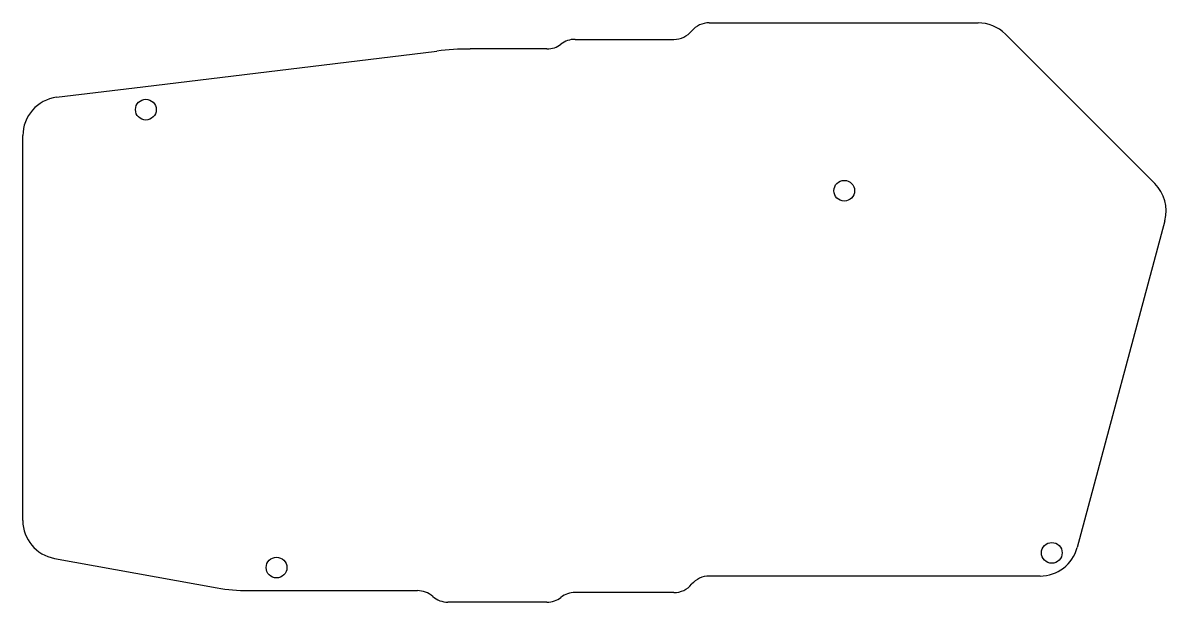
# Model space of a CAD drawing. Extents: x 98 to 247, y 41 to 116.
import ezdxf

# ---------------------------------------------------------------- set-up
doc = ezdxf.new("R2010")
doc.units = 0
doc.layers.add('MODELSKETCH_VISIBLE', color=7, linetype='CONTINUOUS')

msp = doc.modelspace()

# ---------------------------------------------------------------- linework, layer by layer
at = {"layer": 'MODELSKETCH_VISIBLE'}
for p, q in [((187.15, 116.15), (222.1, 116.15)), ((225.66, 114.68), (245.1, 95.24)), ((169.68, 114), (182.55, 114)), ((113.47, 107.83), (151.71, 112.48)), ((166.02, 112.75), (156.02, 112.75)), ((102.25, 106.46), (113.47, 107.83)), ((97.85, 51.37), (97.85, 101.47)), ((246.4, 90.4), (235, 47.86)), ((101.96, 46.45), (123.11, 42.62)), ((230.17, 44.15), (187.15, 44.15)), ((127.18, 42.25), (149.18, 42.25)), ((182.55, 42), (169.68, 42)), ((166.02, 40.75), (153.15, 40.75))]:
    msp.add_line(p, q, dxfattribs=at)
for centre in [(113.85, 104.85), (204.7, 94.3), (231.7, 47.17), (130.85, 45.25)]:
    msp.add_circle(centre, 1.35, dxfattribs=at)
for centre, radius, start, end in [((187.15, 113.15), 3, 90.0002, 140.0822), ((222.1, 111.1), 5.05, 45.2366, 90), ((182.55, 117), 3, 270, 320.0822), ((166.02, 115.75), 3, 270, 307.6577), ((169.68, 111), 3, 90, 127.6577), ((156.02, 77.1), 35.64, 90, 96.9479), ((102.88, 101.47), 5.03, 97.2276, 180), ((241.56, 91.69), 5.01, 345.0888, 45), ((102.85, 51.37), 5, 180, 259.7324), ((230.17, 49.15), 5, 270, 345), ((187.15, 41.15), 3, 90, 140.0827), ((127.18, 65.1), 22.85, 259.7324, 270), ((149.18, 39.25), 3, 48.5935, 89.9981), ((169.68, 39), 3, 90, 127.6576), ((182.55, 45), 3, 269.9998, 320.0827), ((153.15, 43.75), 3, 228.5935, 270), ((166.02, 43.75), 3, 270, 307.6576)]:
    msp.add_arc(centre, radius, start, end, dxfattribs=at)

doc.saveas('drawing.dxf')
